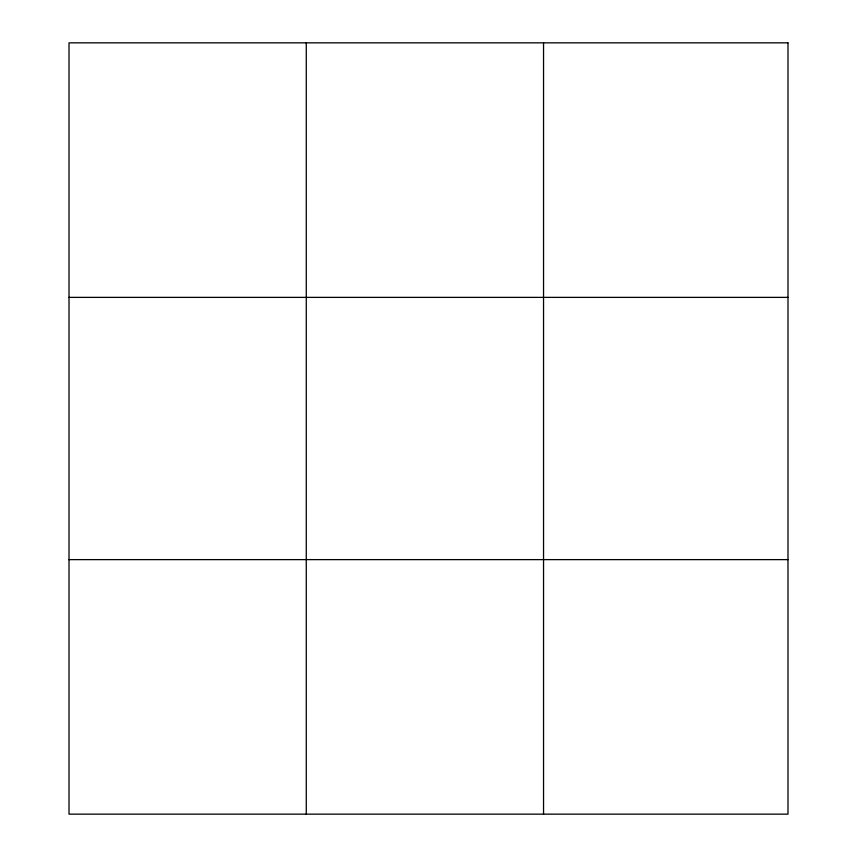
<?xml version="1.0" encoding="UTF-8"?>
<svg xmlns="http://www.w3.org/2000/svg" width="857" height="857" viewBox="0 0 857 857"><rect width="100%" height="100%" fill="white"/><g stroke="black" fill="none" stroke-linecap="round" stroke-linejoin="round"><path stroke-width="1.29" d="M306.27 42.85L306.27 814.15M543.542 42.85L543.542 814.15M69.01 297.379L787.99 297.379M69.01 559.621L787.99 559.621M787.99 42.85L787.99 814.15L69.01 814.15L69.01 42.85L787.99 42.85"/></g></svg>
